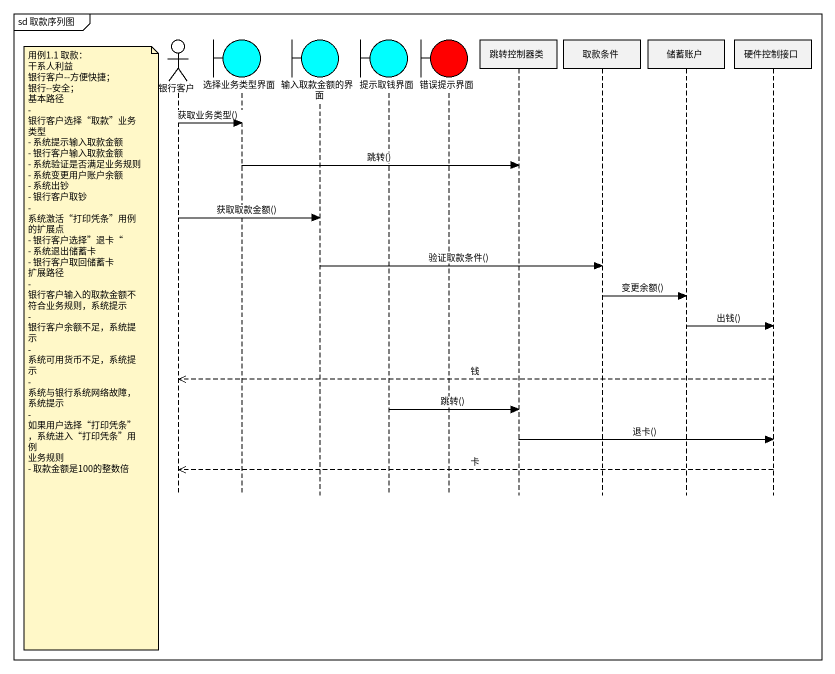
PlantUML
@startuml
mainframe sd 取款序列图
hide footbox
actor 银行客户
boundary 选择业务类型界面 #00FFFF
boundary 输入取款金额的界面 #00FFFF
boundary 提示取钱界面 #00FFFF
boundary 错误提示界面 #FF0000
participant 跳转控制器类
participant 取款条件
participant 储蓄账户
participant 硬件控制接口

银行客户 -> 选择业务类型界面 : 获取业务类型()
选择业务类型界面 -> 跳转控制器类 : 跳转()
银行客户 -> 输入取款金额的界面 : 获取取款金额()
输入取款金额的界面 -> 取款条件 : 验证取款条件()
取款条件 -> 储蓄账户 : 变更余额()
储蓄账户 -> 硬件控制接口 : 出钱()
note left of 银行客户
  用例1.1 取款：
  干系人利益
  银行客户--方便快捷；
  银行--安全；
  基本路径
  - 银行客户选择“取款”业务类型
  - 系统提示输入取款金额
  - 银行客户输入取款金额
  - 系统验证是否满足业务规则
  - 系统变更用户账户余额
  - 系统出钞
  - 银行客户取钞
  - 系统激活“打印凭条”用例的扩展点
  - 银行客户选择”退卡“
  - 系统退出储蓄卡
  - 银行客户取回储蓄卡
  扩展路径
  - 银行客户输入的取款金额不符合业务规则，系统提示
  - 银行客户余额不足，系统提示
  - 系统可用货币不足，系统提示
  - 系统与银行系统网络故障，系统提示
  - 如果用户选择“打印凭条”，系统进入“打印凭条”用例
  业务规则
  - 取款金额是100的整数倍
end note
硬件控制接口 -->> 银行客户 : 钱
提示取钱界面 -> 跳转控制器类 : 跳转()
跳转控制器类 -> 硬件控制接口 : 退卡()
硬件控制接口 -->> 银行客户 : 卡
@enduml
